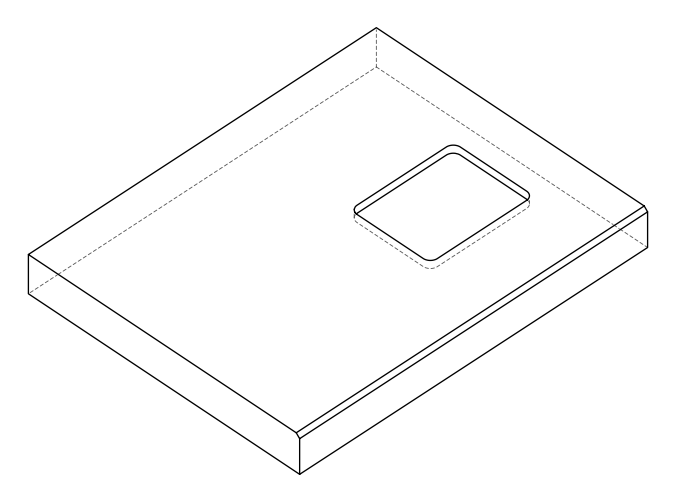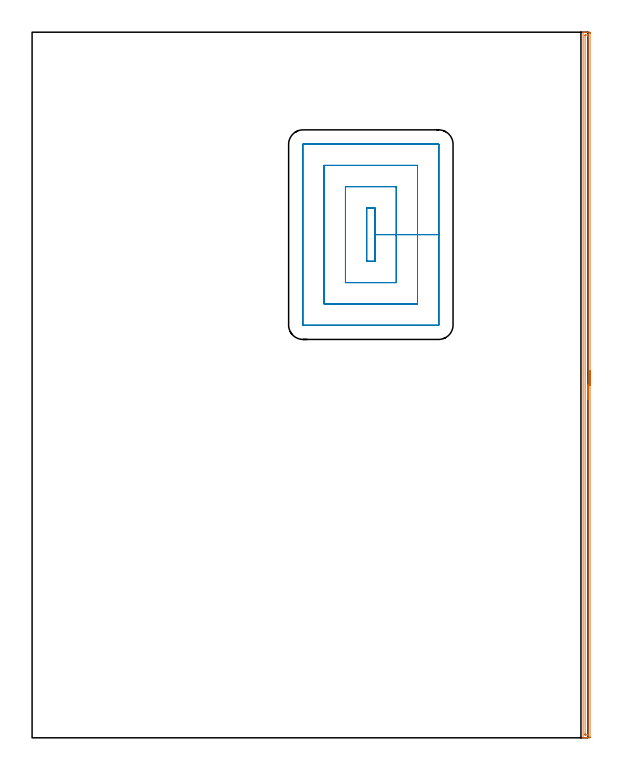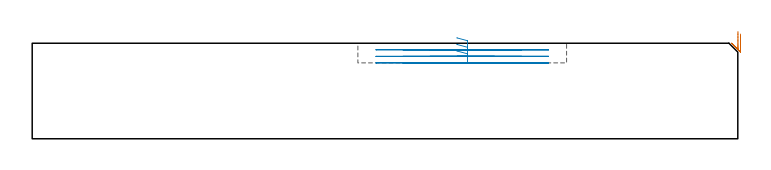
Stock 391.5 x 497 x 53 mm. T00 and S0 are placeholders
(PLAN: 2 operations, 1 tool changes, 15.1 min)
(1 AREA_MILL | FG_CHAMFER_SURFACE | UGT0205_001 | 8.13 min | 5967 mm3)
(2 MILL_RECTANGULAR_POCKET | POCKET_RECTANGULAR_STRAIGHT | UGT0201_104 | Follow Part, ap 5, ae 75% | 7 min | 185356 mm3)
(TOOL UGT0205_001 | Chamfer Mill 20 x 3 x 45 deg. | D20 FL50 Z2)
(TOOL UGT0201_104 | End Mill 20 mm | D20 FL22 Z2)
(OP 1 AREA_MILL)
G17 G21 G94 G90
T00 M6
G54
G17 G0 G90 X393. Y258.5 S1061 M3
G43 Z63. H0
Z58.1
G94 G1 Y258.462 Z57.228 F250.
Y258.348 Z56.364
Y258.159 Z55.512
Y257.897 Z54.68
Y257.563 Z53.874
Y257.16 Z53.1
Y256.692 Z52.364
Y256.16 Z51.672
Y255.571 Z51.029
Y254.928 Z50.44
Y254.236 Z49.908
Y253.5 Z49.44
Y252.726 Z49.037
Y251.92 Z48.703
Y251.088 Z48.441
Y250.236 Z48.252
Y249.372 Z48.138
Y248.5 Z48.1
Y0.617
X392.998 Y0.334
X392.993 Y0.01 Z48.103
X392.723 Y0. Z48.373
X390.985 Z50.109
X390.447 Z50.65
X390.116 Z50.98
X389.578 Z51.518
X389.246 Z51.848
X388.311 Z52.788
X388.205 Y0.001 Z52.886
X388.155 Y0.003 Z52.936
X388.103 Y0.01 Z52.988
X388.1 Y0.17 Z53.
Y496.83
X388.103 Y496.99 Z52.988
X388.204 Y496.998 Z52.888
X388.312 Y497. Z52.788
X388.584 Z52.516
X389.246 Z51.848
X390.447 Z50.65
X390.985 Z50.109
X392.454 Z48.642
X392.723 Y496.997 Z48.373
X392.994 Y496.99 Z48.102
X392.998 Y496.666 Z48.1
X393. Y496.383
Y496.098
Y248.5
X391.586 Z49.514
X391.585 Y2.403 Z49.515
X391.582 Y2.095 Z49.518
X391.579 Y2.02 Z49.521
X391.577 Y2.01 Z49.523
X391.555 Y2.006 Z49.545
X391.508 Y2.003 Z49.592
X391.377 Y2. Z49.723
X390.116 Z50.984
X389.637 Y2.002 Z51.463
X389.539 Y2.009 Z51.561
X389.521 Y2.011 Z51.579
X389.519 Y2.045 Z51.581
X389.516 Y2.126 Z51.584
X389.515 Y2.403 Z51.585
X389.514 Y3.021 Z51.586
X389.515 Y494.597 Z51.585
X389.518 Y494.905 Z51.582
X389.521 Y494.98 Z51.579
X389.523 Y494.99 Z51.577
X389.545 Y494.994 Z51.555
X389.592 Y494.997 Z51.508
X389.723 Y495. Z51.377
X390.985 Z50.115
X391.463 Y494.998 Z49.637
X391.561 Y494.991 Z49.539
X391.579 Y494.989 Z49.521
X391.581 Y494.955 Z49.519
X391.584 Y494.874 Z49.516
X391.585 Y494.597 Z49.515
X391.586 Y493.978 Z49.514
Y248.5
Y247.628 Z49.552
Y246.763 Z49.666
Y245.912 Z49.855
Y245.08 Z50.117
Y244.274 Z50.451
Y243.5 Z50.854
Y242.764 Z51.323
Y242.072 Z51.854
Y241.429 Z52.443
Y240.84 Z53.086
Y240.308 Z53.778
Y239.84 Z54.514
Y239.437 Z55.288
Y239.103 Z56.094
Y238.841 Z56.926
Y238.652 Z57.778
Y238.538 Z58.643
Y238.5 Z59.514
G0 Z63.
M5
M2
(OP 2 MILL_RECTANGULAR_POCKET)
G17 G21 G94 G90
T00 M6
G54
G17 G0 G90 X235.7 Y335.756 S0 M3
G43 Z63. H0
Z56.
G94 G1 Y335.6 Z55.958 F250.
X241.5 Z54.404
Y354.4 Z49.367
Y373.2 F500.
X235.7
Y335.6
X241.5
Y354.4
X256.5
Y388.2
X220.7
Y320.6
X256.5
Y354.4
X271.5
Y403.2
X205.7
Y305.6
X271.5
Y354.4
X286.5
Y418.
G3 X286.3 Y418.2 R0.2
G1 X190.9
G3 X190.7 Y418. R0.2
G1 Y290.8
G3 X190.9 Y290.6 R0.2
G1 X286.3
G3 X286.5 Y290.8 R0.2
G1 Y354.4
Y355.4
G0 X235.7 Y335.756 Z52.367
G1 Y335.6 Z52.325 F250.
X241.5 Z50.771
Y354.4 Z45.733
Y373.2 F500.
X235.7
Y335.6
X241.5
Y354.4
X256.5
Y388.2
X220.7
Y320.6
X256.5
Y354.4
X271.5
Y403.2
X205.7
Y305.6
X271.5
Y354.4
X286.5
Y418.
G3 X286.3 Y418.2 R0.2
G1 X190.9
G3 X190.7 Y418. R0.2
G1 Y290.8
G3 X190.9 Y290.6 R0.2
G1 X286.3
G3 X286.5 Y290.8 R0.2
G1 Y354.4
Y355.4
G0 X235.7 Y335.756 Z48.733
G1 Y335.6 Z48.692 F250.
X241.5 Z47.137
Y354.4 Z42.1
Y373.2 F500.
X235.7
Y335.6
X241.5
Y354.4
X256.5
Y388.2
X220.7
Y320.6
X256.5
Y354.4
X271.5
Y403.2
X205.7
Y305.6
X271.5
Y354.4
X286.5
Y418.
G3 X286.3 Y418.2 R0.2
G1 X190.9
G3 X190.7 Y418. R0.2
G1 Y290.8
G3 X190.9 Y290.6 R0.2
G1 X286.3
G3 X286.5 Y290.8 R0.2
G1 Y354.4
Y355.4
G0 Z63.
M5
M2
